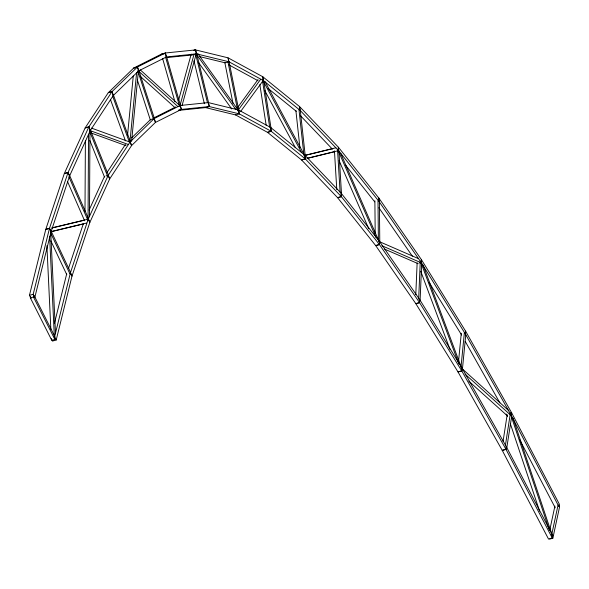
<?xml version="1.0" encoding="UTF-8"?>
<svg xmlns="http://www.w3.org/2000/svg" width="589" height="589" viewBox="0 0 589 589"><rect width="100%" height="100%" fill="white"/><g stroke="black" fill="none" stroke-linecap="round" stroke-linejoin="round"><path stroke-width="0.88" d="M84.993 211.48L85.39 140.653M88.048 219.793L88.527 134.255M89.484 216.251L89.97 129.794M379.382 244.479L379.434 241.365L419.655 299.558L419.604 302.672L415.878 303.733L375.657 245.532L379.382 244.479L419.604 302.672M415.782 294.655L417.145 262.849M418.661 299.227L420.288 261.06M420.097 300.464L421.687 263.202M421.238 262.576L421.437 259.69L465.582 331.128L465.384 334.015L421.238 262.576L419.743 262.996M419.53 302.562L419.729 299.676L461.982 368.059L461.783 370.937L458.051 371.998L415.797 303.615L419.53 302.562L461.783 370.937M127.541 135.301L133.269 76.01M129.86 142.634L136.641 72.395M131.597 141.331L138.467 70.179M458.566 361.182L461.283 333.264M460.966 367.514L464.397 332.387M462.35 369.863L465.781 334.736M461.717 370.827L462.048 368.169L506.341 446.727L506.003 449.385L502.277 450.438L457.984 371.887L461.717 370.827L506.003 449.385M503.043 441.5L507.188 414.671M505.318 445.991L510.435 412.896M506.82 447.611L511.664 416.305M505.944 449.274L506.4 446.83L552.718 535.57L552.268 538.015L548.536 539.068L502.218 450.335L505.944 449.274L552.268 538.015M55.16 338.152L54.88 339.448L51.773 340.332L30.348 297.872L30.628 296.569M54.88 339.448L33.455 296.989L33.735 295.685M549.743 530.181L554.912 506.084M551.518 535.548L558.019 505.207M549.743 539.082L552.85 538.206L559.55 506.967L558.549 504.979M31.04 298.608L29.45 295.354L45.758 229.438L49.491 228.385L51.081 231.639L34.773 297.555L33.183 294.294L49.491 228.385M54.387 323.604L66.69 273.878M56.191 340.015L72.005 276.079L70.415 272.817L88.291 218.99L89.837 222.399L71.983 276.153L70.437 272.744L54.6 336.753L56.191 340.015L52.465 341.075L51.272 338.631M178.651 99.983L191.219 54.122M179.829 106.16L194.083 54.129M182.111 105.387L196.365 53.356M49.513 228.304L68.029 172.54L64.297 173.6L45.78 229.364L49.513 228.304L51.059 231.713L69.576 175.949L68.029 172.54M68.434 268.599L83.41 223.518M89.094 210.104L104.474 176.391M108.199 175.338L88.321 218.917L89.808 222.473L109.687 178.894L108.199 175.338L105.961 175.971M68.059 172.467L88.836 126.937L85.103 127.997L64.326 173.519L68.059 172.467L69.546 176.023L90.323 130.5L88.836 126.937M88.873 126.871L111.947 91.715L113.36 95.411L90.279 130.567L88.873 126.871L85.14 127.923L108.221 92.767L111.947 91.715M106.999 172.525L125.428 144.445M237.558 107.618L258.011 79.552M237.978 110.43L260.581 79.405M240.746 111.321L263.349 80.303M111.998 91.648L137.428 67.006L138.739 70.827L113.316 95.47L111.998 91.648L108.273 92.709L133.696 68.066L137.428 67.006M131.656 137.841L150.423 119.641L154.215 118.536L180.205 105.497L181.39 109.407L155.408 122.446L131.516 145.623L130.206 141.809L154.156 118.58L155.467 122.402L154.215 118.536M137.487 66.962L165.281 53.017L166.466 56.927L138.68 70.871L137.487 66.962L133.755 68.022L161.548 54.07L165.354 52.995L195.496 49.918L196.535 53.864L166.392 56.949L165.354 52.995M153.736 117.962L175.662 106.962M194.002 50.337L195.496 49.918M194.09 50.345L195.577 49.918L228.017 57.818L228.893 61.749L225.064 62.773M178.408 110.246L181.39 109.407M209.338 106.557L181.316 109.421L180.278 105.475L208.292 102.604L209.338 106.557L205.524 107.603L235.571 114.921M239.303 113.861L209.25 106.55L208.381 102.611L238.427 109.922L239.303 113.861L235.482 114.884L267.568 132.37L271.293 131.31L270.609 127.452L238.523 109.959L239.208 113.824L271.293 131.31M271.198 131.251L267.465 132.304L301.59 159.972L305.316 158.92L304.822 155.187L270.704 127.518L271.198 131.251L305.316 158.92M305.22 158.824L301.494 159.884L337.644 197.727L341.377 196.667L341.075 193.118L304.918 155.275L305.22 158.824L341.377 196.667M341.281 196.564L337.549 197.624L375.738 245.642L379.471 244.59L379.353 241.247L341.164 193.221L341.281 196.564L379.471 244.59M29.45 295.354L33.183 294.294M30.348 297.872L33.455 296.989M305.183 155.282L335.929 147.765M304.704 155.518L332.822 148.649M306.972 158.353L338.601 150.622L338.307 147.117L299.639 106.646L299.941 110.195L338.609 150.666M307.384 158.375L334.618 151.719M52.156 227.818L88.291 219.145M51.692 228.068L84.308 220.234M51.309 231.529L86.568 223.062M50.845 231.772L83.454 223.938M161.622 54.048L164.36 53.768M166.319 57.626L192.809 54.924M178.489 110.386L205.605 107.61M228.893 61.749L196.454 53.857L195.577 49.918M199.737 56.625L225.16 62.809M91.509 128.115L130.213 142.17M89.602 130.441L128.306 144.496M90.794 132.878L126.061 145.689M378.786 241.38L418.197 258.505M381.93 245.723L421.341 262.849M384.691 249.154L418.234 263.725M229.092 64.967L258.085 80.767M268.069 88.446L296.304 111.343M461.401 368.059L508.911 410.791M465.141 374.17L511.296 415.687L510.943 412.624M468.822 381.157L507.512 415.952M140.307 69.922L180.308 106.005M137.944 70.533L177.952 106.624M140.263 76.305L174.837 107.5M300.648 115.9L332.343 149.069M55.322 338.756L54.387 337.63L49.623 236.601M345.633 165.259L374.751 201.872M197.823 53.621L238.56 110.658M195.703 53.297L235.909 109.598M198.412 62.331L231.742 109.002M378.896 207.77L412.359 256.186M429.028 282.271L461.651 335.067M465.192 341.348L499.877 402.869M506.179 414.052L507.534 416.452M265.109 81.738L304.498 155.282M262.606 79.795L301.561 152.529M264.689 90.375L295.42 147.751M519.734 439.821L555.236 507.828M552.18 536.881L552.85 538.206M34.287 295.855L54.887 336.68M51 230.859L70.378 272.008M50.492 232.633L69.877 273.775M50.875 240.916L66.763 274.658M340.641 153.243L379.036 241.394M337.843 149.753L376.238 237.904M339.124 160.709L368.743 228.716M69.517 175.213L88.689 219.174M68.913 176.774L88.085 220.735M67.617 181.795L84.617 220.787M90.301 129.852L108.31 174.852M89.594 131.156L107.603 176.155M89.881 140.528L104.489 177.039M423.027 264.969L461.643 368.177M420.634 261.774L458.927 364.12M420.745 271.257L450.025 349.52M113.382 94.873L130.331 141.566M112.565 95.882L129.514 142.582M110.393 99.357L125.464 140.867M513.026 418.124L552.637 536.491M510.67 414.538L549.404 530.299M510.472 424.124L539.598 511.164M138.805 70.415L154.399 118.492M137.87 71.092L153.464 119.169M137.311 79.839L150.357 120.053M166.584 56.654L180.514 105.637M165.538 56.964L179.461 105.939M162.674 58.716L174.867 101.573M196.719 53.805L208.646 102.928M195.563 53.717L207.49 102.839M193.972 60.851L204.383 103.723M229.121 61.919L238.994 111.328M227.877 61.418L237.757 110.835M224.77 62.301L233.03 103.627M263.71 81.01L271.014 128.107M262.399 80.111L269.703 127.209M259.852 84.617L266.176 125.376M300.257 110.047L305.249 155.975M298.991 109.672L303.983 155.599M295.884 110.555L299.897 147.478M338.896 150.688L341.554 194.885M337.504 149.076L340.111 192.375M334.449 150.858L336.783 189.643M50.713 231.86L55.528 333.808M46.906 245.746L50.845 329.325M379.39 201.813L379.795 243.043M377.998 200.834L378.381 240.224M374.876 200.797L375.2 233.774M379.014 198.302L378.963 201.416L421.312 262.694L421.363 259.58L379.014 198.302M465.649 331.239L465.317 333.904L511.259 415.392L511.598 412.734L465.649 331.239M511.657 412.845L511.208 415.289L558.968 506.776L559.417 504.331L511.657 412.845M130.154 141.868L108.236 175.264L109.65 178.968L131.568 145.564L130.154 141.868M262.738 76.725L228.112 57.855L228.797 61.712L263.43 80.59L262.738 76.725M299.543 106.557L262.841 76.791L263.335 80.524L300.037 110.29L299.543 106.557M378.933 198.191L338.395 147.221L338.513 150.563L379.051 201.534L378.933 198.191"/></g></svg>
